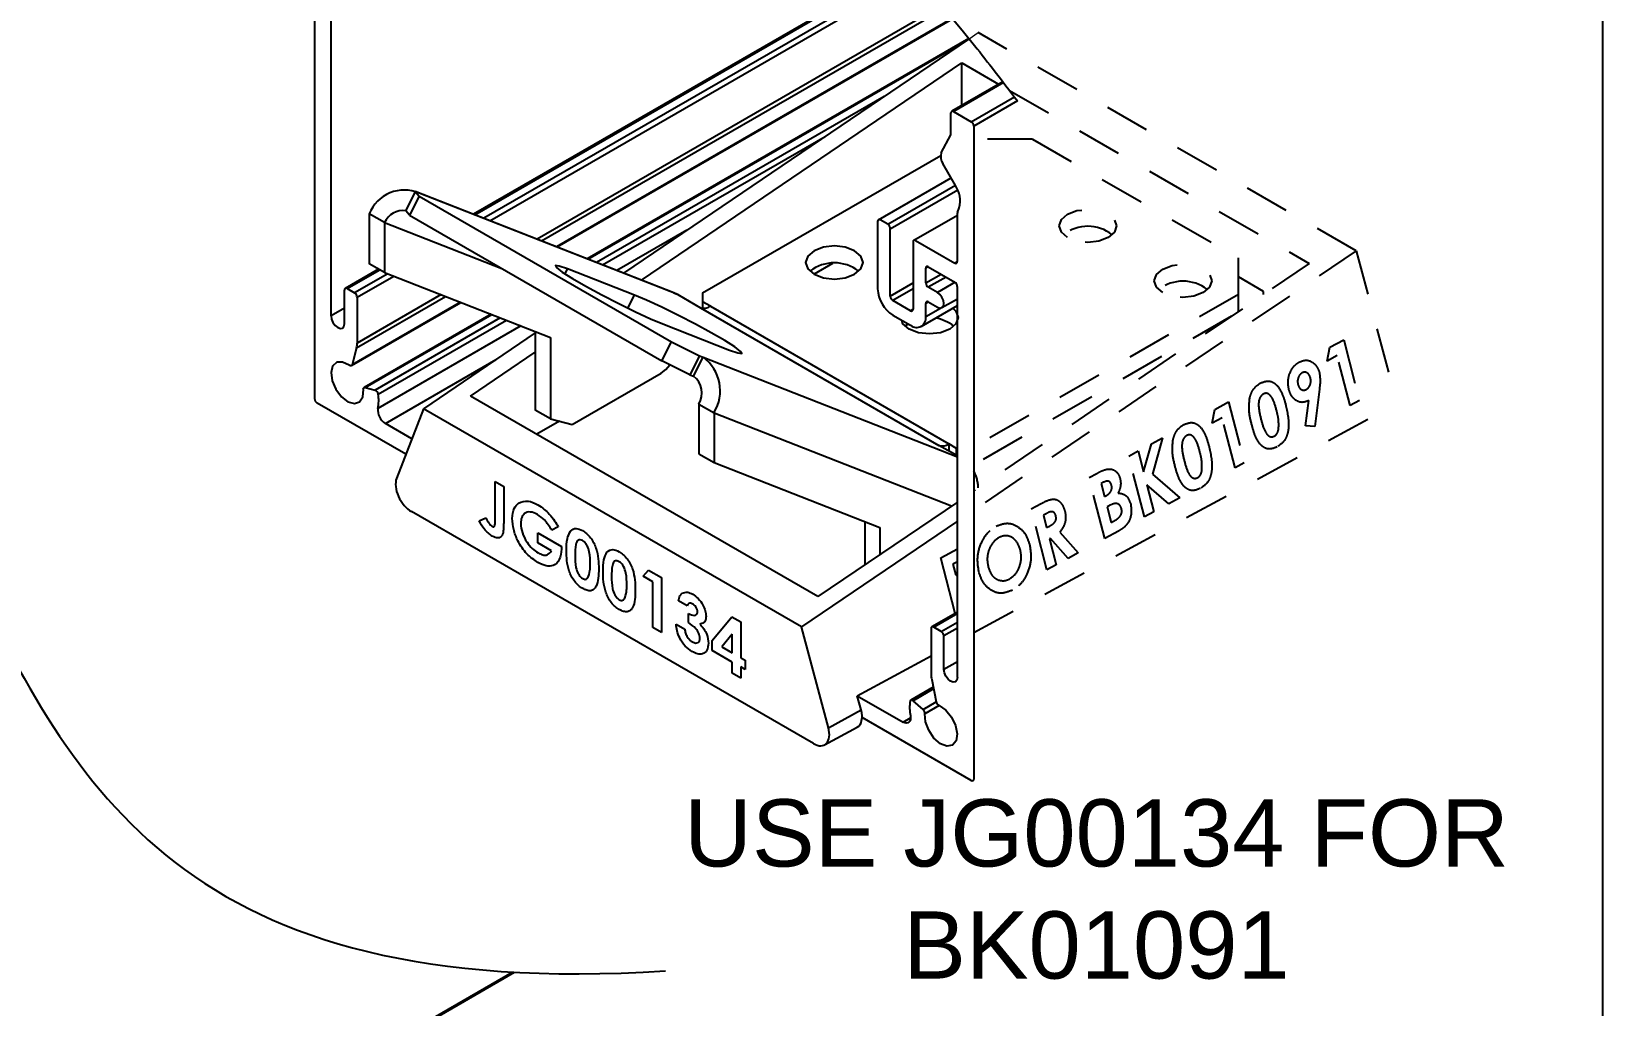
# Model space of a CAD drawing. Extents: x 0 to 10.8, y -11.1 to 0.
# Drawn here: x 6.424 to 10.806, y -6.8 to -4.083 of the extents above; entities that cross this region are included whole.
import ezdxf

# ---------------------------------------------------------------- set-up
doc = ezdxf.new("R2010")
doc.units = 0
doc.header["$LTSCALE"] = 0.5
doc.header["$MEASUREMENT"] = 0
doc.linetypes.add('HIDDEN', pattern=[0.375, 0.25, -0.125])
for name, color, linetype in [('Brackets', 181, 'CONTINUOUS'), ('Dimension', 10, 'CONTINUOUS'), ('FAB DWG', 221, 'CONTINUOUS'), ('Housing', 150, 'CONTINUOUS')]:
    doc.layers.add(name, color=color, linetype=linetype)
doc.layers.add('Jig', color=41, linetype='CONTINUOUS', lineweight=13)
doc.layers.add('Text-Unprinted', color=131, linetype='CONTINUOUS', plot=False)
doc.styles.get("Standard").update_dxf_attribs({"font": 'arial.ttf'})

msp = doc.modelspace()

# ---------------------------------------------------------------- linework, layer by layer
at = {"layer": 'Brackets', "linetype": 'HIDDEN', "lineweight": 25, "transparency": 16777216}
for p, q in [((9.2159, -4.3834), (9.0524, -4.3834)), ((9.2159, -4.3834), (9.7905, -4.715)), ((9.7905, -4.817), (9.7905, -4.715)), ((9.7905, -4.817), (9.0524, -5.2429)), ((9.7905, -4.8639), (9.7905, -4.817)), ((9.7711, -4.877), (9.0524, -5.2918))]:
    msp.add_line(p, q, dxfattribs=at)
at = {"layer": 'Brackets', "linetype": 'Continuous', "lineweight": 25, "transparency": 16777216}
for p, q in [((8.2957, -4.8125), (8.9601, -4.429)), ((7.4683, -4.5837), (7.4955, -4.5306)), ((7.5058, -4.5428), (7.4786, -4.5959)), ((8.2161, -4.8121), (7.4949, -4.5294)), ((7.4955, -4.5306), (7.5058, -4.5428)), ((7.5056, -4.5345), (7.4955, -4.5306)), ((8.2269, -4.8172), (7.5056, -4.5345)), ((7.5058, -4.5428), (8.2095, -4.9489)), ((7.409, -4.6163), (7.3667, -4.5919)), ((7.3667, -4.5919), (7.3667, -4.7309)), ((7.4786, -4.5959), (7.4683, -4.5837)), ((7.4786, -4.5959), (8.1824, -5.002)), ((7.409, -4.6163), (7.409, -4.7554)), ((7.409, -4.6163), (7.7364, -4.7446)), ((7.409, -4.7554), (7.3667, -4.7309)), ((7.409, -4.7554), (7.8716, -4.9367)), ((7.9127, -4.7593), (7.9197, -4.7456)), ((8.106, -4.8187), (7.9197, -4.7456)), ((8.0876, -4.8547), (8.106, -4.8187)), ((8.2161, -4.8121), (8.2269, -4.8172)), ((8.2269, -4.8172), (8.2905, -4.854)), ((8.2957, -4.8125), (8.2957, -4.837)), ((8.2905, -4.854), (8.9553, -5.2376)), ((8.3177, -4.8497), (8.2957, -4.837)), ((8.2957, -4.837), (8.2957, -4.8553)), ((8.3177, -4.8497), (8.9825, -5.2334)), ((8.1849, -4.8987), (8.3712, -4.9717)), ((7.8293, -4.9201), (7.8293, -5.1391)), ((7.8716, -4.9367), (7.8716, -5.1635)), ((8.1824, -5.002), (8.2095, -4.9489)), ((8.2095, -4.9489), (8.2876, -4.9877)), ((8.2876, -4.9877), (8.2604, -5.0408)), ((8.2706, -5.0448), (8.2977, -4.9917)), ((8.2876, -4.9877), (8.2977, -4.9917)), ((8.2977, -4.9917), (9.0065, -5.2695)), ((7.9324, -5.1795), (8.1804, -5.0363)), ((8.2604, -5.0408), (8.1824, -5.002)), ((8.2604, -5.0408), (8.2706, -5.0448)), ((8.2857, -5.1223), (8.328, -5.1467)), ((8.2857, -5.1223), (8.2857, -5.2613)), ((7.8716, -5.1635), (7.8293, -5.1391)), ((7.8716, -5.1635), (7.9324, -5.1795)), ((8.328, -5.1467), (8.328, -5.2857)), ((8.328, -5.1467), (8.9905, -5.4064)), ((9.0065, -5.2672), (8.9553, -5.2376)), ((8.9825, -5.2334), (8.9825, -5.2533)), ((9.0045, -5.2461), (8.9825, -5.2334)), ((9.0045, -5.266), (9.0045, -5.2461)), ((9.0045, -5.2461), (9.0065, -5.2461)), ((8.2857, -5.2613), (8.328, -5.2857)), ((8.328, -5.2857), (8.7906, -5.467)), ((8.7483, -5.4505), (8.7483, -5.5707)), ((8.7906, -5.467), (8.7906, -5.542))]:
    msp.add_line(p, q, dxfattribs=at)
at = {"layer": 'Brackets', "linetype": 'HIDDEN', "lineweight": 25, "transparency": 16777216, "flags": 128}
for points in [[(9.314, -4.6583), (9.2967, -4.6434), (9.2906, -4.6257), (9.2967, -4.608), (9.314, -4.593), (9.34, -4.583), (9.3706, -4.5795), (9.4012, -4.583), (9.4272, -4.593), (9.4445, -4.608), (9.4506, -4.6257), (9.4445, -4.6434), (9.4272, -4.6583), (9.4012, -4.6684), (9.3706, -4.6719), (9.34, -4.6684), (9.314, -4.6583)], [(9.5792, -4.8114), (9.5619, -4.7964), (9.5558, -4.7787), (9.5619, -4.7611), (9.5792, -4.7461), (9.6052, -4.7361), (9.6358, -4.7326), (9.6664, -4.7361), (9.6924, -4.7461), (9.7097, -4.7611), (9.7158, -4.7787), (9.7097, -4.7964), (9.6924, -4.8114), (9.6664, -4.8214), (9.6358, -4.8249), (9.6052, -4.8214), (9.5792, -4.8114)]]:
    msp.add_lwpolyline(points, dxfattribs=at)
at = {"layer": 'Brackets', "linetype": 'Continuous', "lineweight": 25, "transparency": 16777216, "flags": 128}
for points in [[(8.6069, -4.7604), (8.6329, -4.7704), (8.6635, -4.7739), (8.6941, -4.7704), (8.7201, -4.7604), (8.7374, -4.7454), (8.7435, -4.7277), (8.7374, -4.7101), (8.7201, -4.6951), (8.6941, -4.6851), (8.6635, -4.6815), (8.6329, -4.6851), (8.6069, -4.6951), (8.5896, -4.7101), (8.5835, -4.7277), (8.5896, -4.7454), (8.6069, -4.7604)], [(7.9197, -4.7456), (7.8965, -4.7375), (7.8858, -4.7363), (7.8887, -4.742), (7.9048, -4.7542), (7.9329, -4.7719), (7.9706, -4.7936), (8.015, -4.8177), (8.0623, -4.8422), (8.1089, -4.865), (8.1509, -4.8844), (8.1849, -4.8987)], [(8.3712, -4.9717), (8.3944, -4.9798), (8.4051, -4.9811), (8.4022, -4.9754), (8.3861, -4.9632), (8.358, -4.9455), (8.3203, -4.9237), (8.2759, -4.8996), (8.2285, -4.8752), (8.182, -4.8523), (8.14, -4.833), (8.106, -4.8187)], [(8.9936, -4.8553), (9.0026, -4.8631), (9.0087, -4.8808), (9.0026, -4.8984), (8.9852, -4.9134), (8.9593, -4.9234), (8.9287, -4.9269), (8.8981, -4.9234), (8.8721, -4.9134)], [(8.8721, -4.9134), (8.8548, -4.8984), (8.8514, -4.8886)], [(8.1804, -5.0363), (8.1937, -5.0263), (8.2051, -5.0133)]]:
    msp.add_lwpolyline(points, dxfattribs=at)
at = {"layer": 'Brackets', "linetype": 'Continuous', "lineweight": 25, "transparency": 16777216}
for centre, radius, start, end in [((7.4635, -4.6295), 0.1039, 66.0885, 158.7972), ((7.46, -4.6386), 0.0557, 81.3716, 156.4559), ((8.6635, -4.8382), 0.1096, 51.7271, 128.2729), ((8.2996, -4.8233), 0.032, 253.425, 304.3971), ((8.9287, -4.9912), 0.1096, 122.7102, 128.2729), ((8.9287, -4.9912), 0.1096, 51.7271, 81.0741), ((8.2284, -5.0857), 0.1167, 328.4689, 53.588), ((8.2359, -5.0918), 0.0584, 328.4689, 53.588), ((8.9644, -5.207), 0.032, 253.425, 304.3971)]:
    msp.add_arc(centre, radius, start, end, dxfattribs=at)
at = {"layer": 'Brackets', "linetype": 'HIDDEN', "lineweight": 25, "transparency": 16777216}
for centre, radius, start, end in [((9.3706, -4.7362), 0.1096, 51.7271, 128.2729), ((9.6358, -4.8892), 0.1096, 51.7271, 128.2729), ((8.9647, -5.3586), 0.1002, 1.5165, 28.9283)]:
    msp.add_arc(centre, radius, start, end, dxfattribs=at)
at = {"layer": 'Dimension', "transparency": 16777216}
msp.add_open_spline([(4.2958, -4.4533), (5.6451, -4.3663), (6.2443, -5.5783), (6.8436, -6.7903), (8.1929, -6.7033)], degree=3, dxfattribs=at)
at = {"layer": 'Housing', "linetype": 'Continuous', "lineweight": 25, "transparency": 16777216}
for p, q in [((7.2139, -3.2861), (7.2139, -5.1073)), ((7.2599, -4.8766), (7.2599, -3.7863)), ((8.8586, -3.8999), (7.6576, -4.5931)), ((7.661, -4.5945), (8.8607, -3.9021)), ((8.876, -3.9178), (7.6863, -4.6044)), ((7.7032, -4.611), (8.886, -3.9283)), ((8.9623, -4.012), (7.8349, -4.6627)), ((7.8473, -4.6675), (8.9693, -4.0199)), ((8.9922, -4.0467), (7.8886, -4.6837)), ((7.8901, -4.6843), (8.9931, -4.0477)), ((9.0388, -4.1029), (7.9743, -4.7173)), ((7.9759, -4.7179), (9.0319, -4.1084)), ((9.1334, -4.2236), (8.9909, -4.3059)), ((9.1352, -4.226), (8.9959, -4.3064)), ((8.8021, -4.2643), (7.9999, -4.7273)), ((9.0453, -4.335), (9.1656, -4.2655)), ((9.1744, -4.2768), (9.0524, -4.3472)), ((8.9888, -4.3684), (8.9888, -4.3105)), ((8.9959, -4.3064), (9.0453, -4.335)), ((8.017, -4.734), (8.6376, -4.3759)), ((8.9618, -4.4216), (8.9881, -4.3715)), ((9.0524, -4.3472), (9.0524, -6.1683)), ((9.0013, -4.5129), (8.966, -4.4517)), ((8.7863, -4.6085), (8.989, -4.4915)), ((8.8124, -4.6211), (9.001, -4.5123)), ((8.8195, -4.6334), (9.0078, -4.5247)), ((8.8853, -4.6656), (9.0065, -4.5957)), ((9.0065, -4.7249), (9.0065, -4.5906)), ((9.0069, -4.588), (9.012, -4.5748)), ((8.2524, -4.6371), (8.0572, -4.7498)), ((8.7842, -4.613), (8.7842, -4.8008)), ((8.8124, -4.6211), (8.7912, -4.6089)), ((8.8195, -4.8212), (8.8195, -4.6334)), ((8.8832, -4.6701), (8.8832, -4.8579)), ((8.9994, -4.729), (9.0065, -4.7249)), ((7.3927, -4.746), (7.2995, -4.7998)), ((7.3045, -4.8002), (7.3957, -4.7477)), ((7.4184, -4.759), (7.3258, -4.8125)), ((7.3328, -4.8247), (7.4352, -4.7656)), ((8.9256, -4.7395), (8.9185, -4.7436)), ((8.9185, -4.7844), (8.9185, -4.7436)), ((8.9185, -4.7844), (8.961, -4.7599)), ((8.9256, -4.7395), (8.9994, -4.7821)), ((8.9751, -4.7681), (8.9256, -4.7967)), ((7.2975, -4.8982), (7.2975, -4.8043)), ((7.3045, -4.8002), (7.3258, -4.8125)), ((7.567, -4.8173), (7.3328, -4.9525)), ((8.8195, -4.8212), (8.8832, -4.7845)), ((8.8832, -4.8008), (8.8266, -4.8334)), ((8.9512, -4.8114), (8.9256, -4.7967)), ((9.0006, -4.7829), (8.9512, -4.8114)), ((9.0065, -5.8846), (9.0065, -4.7943)), ((7.2975, -4.8549), (7.2599, -4.8766)), ((7.3167, -5.0152), (7.6222, -4.8389)), ((7.6206, -4.8383), (7.3186, -5.0126)), ((7.3313, -4.9653), (7.5793, -4.8221)), ((7.3328, -4.8247), (7.3328, -4.9525)), ((8.8761, -4.862), (8.8266, -4.8334)), ((8.8761, -4.862), (8.8832, -4.8579)), ((8.9061, -4.9058), (9.0065, -4.8479)), ((8.9256, -4.8375), (8.9185, -4.8416)), ((8.9185, -4.8783), (8.9185, -4.8416)), ((8.9185, -4.8783), (8.9595, -4.8547)), ((8.9256, -4.8375), (8.9512, -4.8523)), ((8.9637, -4.8535), (9.0065, -4.8288)), ((7.7064, -4.8719), (7.3521, -5.0764)), ((7.3552, -5.0761), (7.708, -4.8725)), ((7.7319, -4.8819), (7.3827, -5.0835)), ((7.7893, -4.9044), (7.3907, -5.1344)), ((7.3915, -5.095), (7.7491, -4.8886)), ((8.8266, -4.8743), (8.8761, -4.9028)), ((7.3313, -4.9653), (7.3186, -5.0126)), ((7.4114, -5.1763), (7.7201, -4.9981)), ((7.3552, -5.0761), (7.3827, -5.0835)), ((7.4687, -5.2624), (7.221, -5.1195)), ((7.4854, -5.219), (7.4114, -5.1763)), ((9.0065, -5.7031), (8.9356, -5.744)), ((9.0065, -5.7065), (8.9406, -5.7445)), ((8.9618, -5.7567), (9.0065, -5.731)), ((8.9335, -5.7486), (8.9335, -5.8763)), ((8.9618, -5.7567), (8.9406, -5.7445)), ((9.0065, -5.7473), (8.9689, -5.769)), ((8.9689, -5.8629), (8.9689, -5.769)), ((9.0065, -5.8412), (8.9689, -5.8629)), ((8.9394, -5.9118), (8.8768, -5.9479)), ((8.9351, -5.8909), (8.9478, -5.9529)), ((8.7276, -5.9359), (8.855, -6.0095)), ((8.9404, -5.917), (8.8836, -5.9497)), ((8.9111, -5.9741), (8.8836, -5.9497)), ((8.9111, -5.9741), (8.9478, -5.9529)), ((9.0453, -6.1724), (8.7408, -5.9966)), ((8.855, -6.0095), (8.8762, -5.9972)), ((8.9555, -5.9634), (8.9163, -5.986))]:
    msp.add_line(p, q, dxfattribs=at)
at = {"layer": 'Housing', "transparency": 16777216}
for p, q in [((8.8902, -4.666), (8.9994, -4.729)), ((5.9196, -7.776), (7.7717, -6.7071)), ((5.9217, -7.7715), (7.7664, -6.7068))]:
    msp.add_line(p, q, dxfattribs=at)
at = {"layer": 'Housing', "linetype": 'Continuous', "lineweight": 25, "transparency": 16777216, "flags": 128}
for points in [[(8.9512, -4.8523), (8.958, -4.8546), (8.9637, -4.8535), (8.9675, -4.8491), (8.9689, -4.8421), (8.9675, -4.8335), (8.9637, -4.8246), (8.958, -4.8169), (8.9512, -4.8114)], [(7.2599, -4.8766), (7.2613, -4.8857), (7.2654, -4.8951), (7.2715, -4.9033), (7.2787, -4.9091), (7.2859, -4.9116), (7.292, -4.9104), (7.296, -4.9057), (7.2975, -4.8982)], [(7.3109, -5.0142), (7.2923, -5.0052), (7.276, -5.0059), (7.2645, -5.0163), (7.2599, -5.0344), (7.263, -5.0574), (7.2732, -5.0812), (7.2887, -5.1019), (7.3071, -5.116), (7.3251, -5.1211), (7.3397, -5.1164), (7.3486, -5.1026), (7.3501, -5.082)], [(7.3186, -5.0126), (7.3181, -5.0137), (7.3175, -5.0146), (7.3167, -5.0153), (7.3157, -5.0156), (7.3146, -5.0157), (7.3134, -5.0155), (7.3121, -5.0149), (7.3109, -5.0142)], [(7.3501, -5.082), (7.35, -5.0806), (7.3502, -5.0792), (7.3506, -5.0781), (7.3512, -5.0771), (7.352, -5.0764), (7.353, -5.076), (7.354, -5.0759), (7.3552, -5.0761)], [(9.0065, -5.8846), (9.005, -5.8921), (9.001, -5.8967), (8.9949, -5.8979), (8.9877, -5.8954), (8.9805, -5.8896), (8.9744, -5.8814), (8.9703, -5.872), (8.9689, -5.8629)], [(8.8836, -5.9497), (8.8822, -5.9486), (8.8807, -5.9479), (8.8793, -5.9475), (8.878, -5.9475), (8.8769, -5.9479), (8.8759, -5.9486), (8.8752, -5.9497), (8.8748, -5.9511)], [(8.8757, -5.9915), (8.8762, -5.9972), (8.8757, -6.0024), (8.8741, -6.0066), (8.8716, -6.0098), (8.8682, -6.0118), (8.8642, -6.0123), (8.8597, -6.0116), (8.855, -6.0095)], [(8.9555, -5.9634), (8.974, -5.9758), (8.9904, -5.9954), (9.0018, -6.0189), (9.0064, -6.0424), (9.0034, -6.0618), (8.9932, -6.0739), (8.9776, -6.0767), (8.9593, -6.0696), (8.9413, -6.0539), (8.9266, -6.0323), (8.9178, -6.0083), (8.9163, -5.986)]]:
    msp.add_lwpolyline(points, dxfattribs=at)
at = {"layer": 'Housing', "linetype": 'Continuous', "lineweight": 25, "transparency": 16777216}
for centre, radius, start, end in [((8.9931, -4.3098), 0.00437, 50.815, 189.2203), ((9.0371, -4.3479), 0.0154, 2.6023, 57.3977), ((8.9822, -4.3686), 0.0066, 334.0689, 1.5675), ((8.9937, -4.4325), 0.0338, 161.2255, 214.7489), ((8.9369, -4.5559), 0.0774, 345.8868, 33.7225), ((9.0136, -4.5905), 0.00711, 160.0337, 180.9566), ((8.7885, -4.6123), 0.00437, 50.815, 189.2203), ((8.8042, -4.6341), 0.0154, 2.6023, 57.3977), ((8.8875, -4.6694), 0.00437, 50.815, 189.2203), ((9.0021, -4.7256), 0.00437, 230.815, 9.2203), ((8.9228, -4.7429), 0.00437, 50.815, 189.2203), ((7.3018, -4.8036), 0.00437, 50.815, 189.2203), ((7.3175, -4.8254), 0.0154, 2.6023, 57.3977), ((8.8763, -4.7966), 0.0922, 182.6023, 237.3977), ((8.9339, -4.7837), 0.0154, 182.6023, 237.3977), ((8.9911, -4.795), 0.0154, 2.6023, 57.3977), ((8.8349, -4.8205), 0.0154, 182.6023, 237.3977), ((8.8788, -4.8586), 0.00437, 230.815, 9.2203), ((8.9228, -4.8409), 0.00437, 50.815, 189.2203), ((8.8926, -4.8825), 0.0262, 230.815, 9.2203), ((7.2831, -4.9529), 0.0497, 345.5759, 0.5102), ((7.2293, -5.1066), 0.0154, 182.6023, 237.3977), ((7.3771, -5.0968), 0.0145, 7.2077, 67.3639), ((7.2807, -5.1124), 0.1122, 348.664, 8.8928), ((7.4344, -5.1388), 0.044, 174.2301, 238.3844), ((8.9378, -5.7479), 0.00437, 50.815, 189.2203), ((8.9535, -5.7697), 0.0154, 2.6023, 57.3977), ((9.0069, -5.8759), 0.0734, 180.3458, 191.8642), ((8.9941, -5.9688), 0.1206, 171.5562, 190.8283), ((8.9626, -5.95), 0.0151, 191.0157, 241.9318), ((8.9012, -5.9855), 0.0151, 358.0723, 48.9812), ((9.0481, -6.169), 0.00437, 230.815, 9.2203)]:
    msp.add_arc(centre, radius, start, end, dxfattribs=at)
at = {"layer": 'Housing', "transparency": 16777216}
msp.add_open_spline([(7.3308, -3.2155), (8.2635, -3.3129), (8.7838, -3.7623), (9.1286, -4.2176), (9.1746, -4.2771)], degree=3, knots=[0.2833625, 0.2833625, 0.2833625, 0.2833625, 1, 1.0834941, 1.0834941, 1.0834941, 1.0834941], dxfattribs=at)
at = {"layer": 'Jig', "linetype": 'Continuous', "lineweight": 25, "transparency": 16777216}
for p, q in [((9.0393, -4.1034), (8.0756, -4.757)), ((8.1259, -4.7767), (9.0188, -4.1711)), ((9.0188, -4.1711), (9.1216, -4.2304)), ((9.0188, -4.2898), (9.0188, -4.1711)), ((8.6587, -4.7305), (8.6069, -4.7604)), ((7.8293, -4.924), (7.5176, -5.1354)), ((7.6488, -5.1002), (7.8293, -4.9778)), ((8.6175, -5.6593), (7.6488, -5.1002)), ((7.5176, -5.1354), (7.4426, -5.3299)), ((8.572, -5.744), (7.5176, -5.1354)), ((7.8969, -5.1702), (7.8334, -5.2068)), ((7.7176, -5.3387), (7.7414, -5.3524)), ((7.7176, -5.4467), (7.7176, -5.3387)), ((7.7414, -5.3524), (7.7414, -5.4541)), ((8.6054, -6.0695), (7.4842, -5.4224)), ((9.0065, -5.3956), (8.6175, -5.6593)), ((7.6734, -5.4485), (7.6914, -5.4397)), ((7.8935, -5.4645), (7.8755, -5.4741)), ((9.0065, -5.4494), (8.572, -5.744)), ((7.8366, -5.4819), (7.9027, -5.5201)), ((7.8366, -5.5094), (7.8366, -5.4819)), ((7.8746, -5.5314), (7.8366, -5.5094)), ((7.9027, -5.5201), (7.9029, -5.5267)), ((8.9606, -5.5512), (9.0065, -5.5264)), ((9.0005, -5.7065), (8.9606, -5.5512)), ((9.0065, -5.5623), (8.9943, -5.5689)), ((8.1306, -5.6026), (8.1448, -5.5853)), ((8.1578, -5.6183), (8.1306, -5.6026)), ((8.1448, -5.5853), (8.1816, -5.6065)), ((8.1816, -5.6065), (8.1816, -5.7596)), ((8.9943, -5.5689), (9.0022, -5.5998)), ((9.0022, -5.5998), (9.0065, -5.5975)), ((8.1578, -5.7459), (8.1578, -5.6183)), ((8.253, -5.685), (8.2292, -5.6713)), ((8.2224, -5.736), (8.2462, -5.7498)), ((8.2564, -5.7321), (8.2564, -5.7066)), ((8.3227, -5.7818), (8.3778, -5.7158)), ((8.3778, -5.7158), (8.4026, -5.7301)), ((8.4026, -5.7301), (8.4026, -5.8302)), ((8.1816, -5.7596), (8.1578, -5.7459)), ((8.3227, -5.8096), (8.3227, -5.7818)), ((8.3788, -5.7644), (8.3495, -5.7995)), ((8.3788, -5.8165), (8.3788, -5.7644)), ((8.6469, -6.025), (8.572, -5.744)), ((8.3788, -5.842), (8.3227, -5.8096)), ((8.3495, -5.7995), (8.3788, -5.8165)), ((8.7276, -5.9359), (8.9335, -5.8244)), ((8.3788, -5.8734), (8.3788, -5.842)), ((8.4026, -5.8302), (8.4145, -5.8371)), ((8.4026, -5.8557), (8.4026, -5.8871)), ((8.4145, -5.8626), (8.4026, -5.8557)), ((8.4145, -5.8371), (8.4145, -5.8626)), ((8.4026, -5.8871), (8.3788, -5.8734)), ((8.7381, -5.9756), (8.7276, -5.9359)), ((8.6469, -6.025), (8.7381, -5.9756)), ((8.6362, -6.0729), (8.7274, -6.0235))]:
    msp.add_line(p, q, dxfattribs=at)
at = {"layer": 'Jig', "transparency": 16777216}
msp.add_line((9.0393, -4.1034), (9.0644, -4.0864), dxfattribs=at)
at = {"layer": 'Jig', "linetype": 'HIDDEN', "lineweight": 25, "transparency": 16777216}
for p, q in [((10.1188, -4.695), (9.0644, -4.0864)), ((9.1522, -4.2481), (9.9876, -4.7302)), ((10.1188, -4.695), (9.0524, -5.4182)), ((9.9876, -4.7302), (9.0524, -5.3644)), ((10.1188, -4.695), (10.2324, -5.121)), ((9.8603, -4.8082), (9.7905, -4.7679)), ((9.8603, -4.8165), (9.8603, -4.8082)), ((10.0452, -4.9639), (10.0839, -4.9429)), ((10.0839, -4.9429), (10.1276, -5.1128)), ((10.038, -5.0024), (10.0452, -4.9639)), ((10.066, -4.9872), (10.038, -5.0024)), ((10.1019, -5.1268), (10.066, -4.9872)), ((10.016, -5.0808), (10.003, -5.1852)), ((9.0524, -5.76), (10.2324, -5.121)), ((9.7244, -5.1376), (9.7631, -5.1166)), ((9.7631, -5.1166), (9.8068, -5.2866)), ((9.9775, -5.1835), (9.9864, -5.1128)), ((10.1276, -5.1128), (10.1019, -5.1268)), ((9.7172, -5.1761), (9.7244, -5.1376)), ((9.7452, -5.161), (9.7172, -5.1761)), ((9.7811, -5.3005), (9.7452, -5.161)), ((10.003, -5.1852), (9.9775, -5.1835)), ((9.4846, -5.2675), (9.5107, -5.2533)), ((9.5107, -5.2533), (9.5258, -5.3118)), ((9.5258, -5.3118), (9.5476, -5.2333)), ((9.5476, -5.2333), (9.5788, -5.2164)), ((9.5788, -5.2164), (9.5507, -5.318)), ((9.5283, -5.4374), (9.4846, -5.2675)), ((9.8068, -5.2866), (9.7811, -5.3005)), ((9.3739, -5.3274), (9.3953, -5.3158)), ((9.4176, -5.4973), (9.3739, -5.3274)), ((9.4144, -5.3406), (9.4077, -5.3442)), ((9.4077, -5.3442), (9.417, -5.3801)), ((9.5507, -5.318), (9.6271, -5.3839)), ((9.417, -5.3801), (9.4226, -5.377)), ((9.535, -5.3478), (9.5544, -5.4232)), ((9.5964, -5.4005), (9.535, -5.3478)), ((9.6271, -5.3839), (9.5964, -5.4005)), ((9.2127, -5.4148), (9.2401, -5.3998)), ((9.2564, -5.5847), (9.2127, -5.4148)), ((9.2538, -5.4285), (9.2467, -5.4324)), ((9.2467, -5.4324), (9.2556, -5.4671)), ((9.4298, -5.406), (9.4244, -5.4089)), ((9.4244, -5.4089), (9.4356, -5.4525)), ((9.5544, -5.4232), (9.5283, -5.4374)), ((9.2556, -5.4671), (9.2638, -5.4627)), ((9.4557, -5.4767), (9.4176, -5.4973)), ((9.4356, -5.4525), (9.442, -5.449)), ((9.2661, -5.4973), (9.2637, -5.4986)), ((9.2637, -5.4986), (9.2822, -5.5706)), ((9.3152, -5.5527), (9.2661, -5.4973)), ((9.2919, -5.4793), (9.3435, -5.5374)), ((9.3435, -5.5374), (9.3152, -5.5527)), ((9.2822, -5.5706), (9.2564, -5.5847))]:
    msp.add_line(p, q, dxfattribs=at)
at = {"layer": 'Jig', "linetype": 'Continuous', "lineweight": 25, "transparency": 16777216}
for centre, start_param, end_param in [((7.4842, -5.3714), 0.436255, 2.355954), ((8.6966, -5.9691), 3.125668, 4.275653), ((8.6054, -6.0185), 2.355954, 4.275653)]:
    msp.add_ellipse(centre, major_axis=(-0.0313, 0.0541), ratio=0.577453, start_param=start_param, end_param=end_param, dxfattribs=at)
at = {"layer": 'Jig', "linetype": 'HIDDEN', "lineweight": 25, "transparency": 16777216}
for points, knots in [([(9.931, -5.0814), (9.9297, -5.0732), (9.9271, -5.0567), (9.9343, -5.0331), (9.9454, -5.0149), (9.955, -5.0085), (9.9598, -5.0052)], [0, 0, 0, 0, 0.279649, 0.559324, 0.779589, 1, 1, 1, 1]), ([(9.9681, -5.0353), (9.9655, -5.0372), (9.9604, -5.041), (9.9563, -5.0505), (9.9549, -5.0599), (9.9559, -5.0653), (9.9565, -5.068)], [0, 0, 0, 0, 0.279357, 0.559095, 0.779456, 1, 1, 1, 1]), ([(9.9598, -5.0052), (9.9663, -5.0027), (9.9793, -4.9975), (9.9969, -5.0047), (10.0101, -5.0171), (10.0142, -5.0289), (10.0163, -5.0348)], [0, 0, 0, 0, 0.279675, 0.559364, 0.779762, 1, 1, 1, 1]), ([(9.9912, -5.0493), (9.9901, -5.0461), (9.9879, -5.0398), (9.9814, -5.0347), (9.9745, -5.0327), (9.9702, -5.0345), (9.9681, -5.0353)], [0, 0, 0, 0, 0.279953, 0.559721, 0.779996, 1, 1, 1, 1]), ([(10.0163, -5.0348), (10.0173, -5.0433), (10.0192, -5.0584), (10.017, -5.0739), (10.016, -5.0808)], [0, 0, 0, 0, 0.558271, 1, 1, 1, 1]), ([(9.8218, -5.1063), (9.8233, -5.1011), (9.8262, -5.0908), (9.8358, -5.0746), (9.8457, -5.0679), (9.8517, -5.0638)], [0, 0, 0, 0, 0.280633, 0.560976, 1, 1, 1, 1]), ([(9.8517, -5.0638), (9.8602, -5.0606), (9.8731, -5.0557), (9.8892, -5.0624), (9.9026, -5.0746), (9.9144, -5.0968), (9.92, -5.1169), (9.9228, -5.127)], [0, 0, 0, 0, 0.248367, 0.373508, 0.498824, 0.748922, 1, 1, 1, 1]), ([(9.9864, -5.1128), (9.9799, -5.1153), (9.9669, -5.1202), (9.9495, -5.1126), (9.9369, -5.0992), (9.933, -5.0873), (9.931, -5.0814)], [0, 0, 0, 0, 0.279418, 0.559091, 0.779406, 1, 1, 1, 1]), ([(9.9565, -5.068), (9.9576, -5.0712), (9.9598, -5.0776), (9.9664, -5.0828), (9.9736, -5.0842), (9.9779, -5.0824), (9.98, -5.0814)], [0, 0, 0, 0, 0.279885, 0.559534, 0.779773, 1, 1, 1, 1]), ([(9.98, -5.0814), (9.9826, -5.0796), (9.9876, -5.0759), (9.9915, -5.0665), (9.9927, -5.0572), (9.9917, -5.052), (9.9912, -5.0493)], [0, 0, 0, 0, 0.27928, 0.558835, 0.77925, 1, 1, 1, 1]), ([(9.8277, -5.1804), (9.8244, -5.1671), (9.8184, -5.1433), (9.8208, -5.1176), (9.8218, -5.1063)], [0, 0, 0, 0, 0.56113, 1, 1, 1, 1]), ([(9.8602, -5.0942), (9.8578, -5.0959), (9.853, -5.0993), (9.8467, -5.1115), (9.846, -5.136), (9.8507, -5.1546), (9.8538, -5.1671)], [0, 0, 0, 0, 0.124879, 0.249761, 0.498655, 1, 1, 1, 1]), ([(9.8971, -5.1413), (9.8939, -5.1293), (9.8892, -5.1114), (9.8774, -5.0953), (9.8677, -5.0914), (9.8627, -5.0933), (9.8602, -5.0942)], [0, 0, 0, 0, 0.501422, 0.750379, 0.875294, 1, 1, 1, 1]), ([(9.8538, -5.1671), (9.8569, -5.1788), (9.8615, -5.1964), (9.8736, -5.2116), (9.8832, -5.2147), (9.888, -5.2128), (9.8905, -5.2119)], [0, 0, 0, 0, 0.5013551, 0.7501498, 0.8751443, 1, 1, 1, 1]), ([(9.9024, -5.1921), (9.9027, -5.1823), (9.9031, -5.1646), (9.8989, -5.1485), (9.8971, -5.1413)], [0, 0, 0, 0, 0.55846, 1, 1, 1, 1]), ([(9.9228, -5.127), (9.9274, -5.1481), (9.9333, -5.1745), (9.927, -5.2074), (9.9183, -5.228), (9.9063, -5.2363), (9.8983, -5.2419)], [0, 0, 0, 0, 0.4997132, 0.6254858, 0.7509772, 1, 1, 1, 1]), ([(9.608, -5.2221), (9.6094, -5.217), (9.6123, -5.2066), (9.622, -5.1905), (9.6318, -5.1837), (9.6378, -5.1796)], [0, 0, 0, 0, 0.280633, 0.560976, 1, 1, 1, 1]), ([(9.6464, -5.21), (9.644, -5.2117), (9.6392, -5.2151), (9.6329, -5.2273), (9.6322, -5.2519), (9.6368, -5.2705), (9.6399, -5.2829)], [0, 0, 0, 0, 0.124879, 0.249761, 0.498655, 1, 1, 1, 1]), ([(9.6378, -5.1796), (9.6463, -5.1764), (9.6592, -5.1716), (9.6754, -5.1782), (9.6887, -5.1904), (9.7005, -5.2126), (9.7061, -5.2327), (9.7089, -5.2428)], [0, 0, 0, 0, 0.248367, 0.3735081, 0.4988244, 0.7489224, 1, 1, 1, 1]), ([(9.6832, -5.2571), (9.6801, -5.2451), (9.6753, -5.2272), (9.6635, -5.2111), (9.6539, -5.2072), (9.6489, -5.2091), (9.6464, -5.21)], [0, 0, 0, 0, 0.501422, 0.750379, 0.875294, 1, 1, 1, 1]), ([(9.8983, -5.2419), (9.8898, -5.2452), (9.8771, -5.2503), (9.8611, -5.2439), (9.8478, -5.2321), (9.836, -5.2103), (9.8305, -5.1904), (9.8277, -5.1804)], [0, 0, 0, 0, 0.248516, 0.373652, 0.498986, 0.748952, 1, 1, 1, 1]), ([(9.8905, -5.2119), (9.8922, -5.2108), (9.8955, -5.2086), (9.9002, -5.2017), (9.9016, -5.1958), (9.9024, -5.1921)], [0, 0, 0, 0, 0.280279, 0.560378, 1, 1, 1, 1]), ([(9.6138, -5.2962), (9.6105, -5.2829), (9.6046, -5.2591), (9.6069, -5.2334), (9.608, -5.2221)], [0, 0, 0, 0, 0.56113, 1, 1, 1, 1]), ([(9.6886, -5.3079), (9.6888, -5.2981), (9.6892, -5.2805), (9.6851, -5.2643), (9.6832, -5.2571)], [0, 0, 0, 0, 0.55846, 1, 1, 1, 1]), ([(9.7089, -5.2428), (9.7136, -5.2639), (9.7194, -5.2903), (9.7131, -5.3232), (9.7044, -5.3438), (9.6924, -5.3521), (9.6844, -5.3577)], [0, 0, 0, 0, 0.499713, 0.625486, 0.750977, 1, 1, 1, 1]), ([(9.6844, -5.3577), (9.676, -5.361), (9.6633, -5.3661), (9.6472, -5.3597), (9.6339, -5.3479), (9.6221, -5.3261), (9.6166, -5.3062), (9.6138, -5.2962)], [0, 0, 0, 0, 0.248516, 0.373652, 0.498986, 0.748952, 1, 1, 1, 1]), ([(9.6399, -5.2829), (9.643, -5.2946), (9.6476, -5.3122), (9.6597, -5.3275), (9.6693, -5.3305), (9.6742, -5.3286), (9.6766, -5.3277)], [0, 0, 0, 0, 0.501355, 0.75015, 0.875144, 1, 1, 1, 1]), ([(9.3953, -5.3158), (9.4004, -5.3131), (9.4096, -5.3081), (9.4191, -5.3053), (9.4232, -5.3041)], [0, 0, 0, 0, 0.5602431, 1, 1, 1, 1]), ([(9.4364, -5.3484), (9.4354, -5.3456), (9.4333, -5.3399), (9.4245, -5.3359), (9.4182, -5.3388), (9.4144, -5.3406)], [0, 0, 0, 0, 0.280186, 0.559497, 1, 1, 1, 1]), ([(9.4232, -5.3041), (9.4277, -5.3037), (9.4367, -5.3028), (9.4481, -5.3088), (9.4564, -5.3184), (9.4591, -5.3265), (9.4604, -5.3306)], [0, 0, 0, 0, 0.280096, 0.559771, 0.779775, 1, 1, 1, 1]), ([(9.4604, -5.3306), (9.4611, -5.3343), (9.4625, -5.3417), (9.4613, -5.3559), (9.4572, -5.365), (9.4547, -5.3706)], [0, 0, 0, 0, 0.280391, 0.560469, 1, 1, 1, 1]), ([(9.6766, -5.3277), (9.6783, -5.3266), (9.6817, -5.3244), (9.6863, -5.3175), (9.6877, -5.3116), (9.6886, -5.3079)], [0, 0, 0, 0, 0.280279, 0.560378, 1, 1, 1, 1]), ([(9.2401, -5.3998), (9.2473, -5.396), (9.2614, -5.3884), (9.2832, -5.3862), (9.2992, -5.4001), (9.3038, -5.4135), (9.3061, -5.4202)], [0, 0, 0, 0, 0.2819, 0.559939, 0.77967, 1, 1, 1, 1]), ([(9.4226, -5.377), (9.4251, -5.3755), (9.43, -5.3725), (9.4357, -5.3652), (9.4378, -5.3562), (9.4369, -5.351), (9.4364, -5.3484)], [0, 0, 0, 0, 0.280929, 0.560014, 0.779751, 1, 1, 1, 1]), ([(9.4547, -5.3706), (9.4591, -5.3711), (9.4678, -5.372), (9.4821, -5.3807), (9.4869, -5.3937), (9.4899, -5.4017)], [0, 0, 0, 0, 0.2814216, 0.5618999, 1, 1, 1, 1]), ([(9.281, -5.4335), (9.2805, -5.432), (9.2796, -5.4288), (9.2768, -5.4253), (9.2733, -5.4231), (9.2655, -5.4217), (9.259, -5.4255), (9.2538, -5.4285)], [0, 0, 0, 0, 0.125278, 0.250481, 0.375623, 0.500816, 1, 1, 1, 1]), ([(9.3061, -5.4202), (9.3073, -5.426), (9.3095, -5.4374), (9.3063, -5.46), (9.2974, -5.472), (9.2919, -5.4793)], [0, 0, 0, 0, 0.281141, 0.561365, 1, 1, 1, 1]), ([(9.4642, -5.4143), (9.4636, -5.4123), (9.4624, -5.4084), (9.459, -5.4038), (9.4547, -5.4008), (9.4448, -5.3985), (9.4364, -5.4027), (9.4298, -5.406)], [0, 0, 0, 0, 0.125432, 0.250639, 0.375922, 0.501309, 1, 1, 1, 1]), ([(9.442, -5.449), (9.4481, -5.4456), (9.4557, -5.4414), (9.4627, -5.4322), (9.4648, -5.4263), (9.4654, -5.4201), (9.4646, -5.4162), (9.4642, -5.4143)], [0, 0, 0, 0, 0.4997992, 0.6248397, 0.7498602, 0.8748181, 1, 1, 1, 1]), ([(9.4899, -5.4017), (9.4911, -5.4102), (9.4934, -5.4274), (9.485, -5.452), (9.4709, -5.4678), (9.4608, -5.4737), (9.4557, -5.4767)], [0, 0, 0, 0, 0.2792, 0.558584, 0.778754, 1, 1, 1, 1]), ([(9.0666, -5.5906), (9.0645, -5.5768), (9.0603, -5.5493), (9.0718, -5.5097), (9.0907, -5.4794), (9.1066, -5.4684), (9.1145, -5.463)], [0, 0, 0, 0, 0.27959, 0.559188, 0.779651, 1, 1, 1, 1]), ([(9.1145, -5.463), (9.1254, -5.4589), (9.1472, -5.4508), (9.1764, -5.4631), (9.198, -5.4848), (9.2046, -5.5047), (9.208, -5.5146)], [0, 0, 0, 0, 0.279389, 0.559204, 0.779521, 1, 1, 1, 1]), ([(9.2638, -5.4627), (9.2688, -5.4599), (9.2751, -5.4564), (9.2806, -5.4484), (9.2825, -5.4417), (9.2816, -5.4368), (9.281, -5.4335)], [0, 0, 0, 0, 0.50011, 0.625309, 0.750705, 1, 1, 1, 1]), ([(9.1224, -5.4948), (9.1159, -5.4994), (9.1029, -5.5087), (9.0922, -5.5327), (9.0888, -5.5565), (9.0915, -5.5702), (9.0928, -5.577)], [0, 0, 0, 0, 0.279506, 0.559073, 0.779334, 1, 1, 1, 1]), ([(9.182, -5.5284), (9.1791, -5.5204), (9.1734, -5.5043), (9.1565, -5.4919), (9.1387, -5.488), (9.1278, -5.4925), (9.1224, -5.4948)], [0, 0, 0, 0, 0.279771, 0.559477, 0.779701, 1, 1, 1, 1]), ([(9.208, -5.5146), (9.2101, -5.5283), (9.2145, -5.5556), (9.2029, -5.5949), (9.1845, -5.6254), (9.1686, -5.636), (9.1606, -5.6413)], [0, 0, 0, 0, 0.279667, 0.559349, 0.779609, 1, 1, 1, 1]), ([(9.1525, -5.61), (9.1589, -5.6054), (9.1718, -5.5961), (9.1821, -5.5722), (9.1859, -5.5487), (9.1833, -5.5352), (9.182, -5.5284)], [0, 0, 0, 0, 0.279367, 0.559081, 0.779417, 1, 1, 1, 1]), ([(9.1606, -5.6413), (9.1497, -5.6456), (9.1278, -5.6542), (9.0984, -5.6421), (9.0767, -5.6204), (9.0699, -5.6005), (9.0666, -5.5906)], [0, 0, 0, 0, 0.279653, 0.559204, 0.779569, 1, 1, 1, 1]), ([(9.0928, -5.577), (9.096, -5.5863), (9.1018, -5.6029), (9.1147, -5.6098), (9.1204, -5.6129)], [0, 0, 0, 0, 0.559444, 1, 1, 1, 1]), ([(9.1204, -5.6129), (9.1264, -5.6143), (9.1371, -5.6169), (9.1478, -5.6121), (9.1525, -5.61)], [0, 0, 0, 0, 0.559378, 1, 1, 1, 1])]:
    msp.add_open_spline(points, degree=3, knots=knots, dxfattribs=at)
at = {"layer": 'Jig', "linetype": 'Continuous', "lineweight": 25, "transparency": 16777216}
for points, knots in [([(7.7652, -5.4419), (7.7661, -5.4315), (7.7677, -5.4129), (7.778, -5.4033), (7.7826, -5.399)], [0, 0, 0, 0, 0.5593223, 1, 1, 1, 1]), ([(7.7826, -5.399), (7.7913, -5.3953), (7.8068, -5.3887), (7.8273, -5.3988), (7.8363, -5.4032)], [0, 0, 0, 0, 0.558593, 1, 1, 1, 1]), ([(7.8356, -5.4303), (7.8288, -5.4272), (7.8152, -5.421), (7.7999, -5.4261), (7.7904, -5.438), (7.7895, -5.4497), (7.789, -5.4556)], [0, 0, 0, 0, 0.279813, 0.559428, 0.779645, 1, 1, 1, 1]), ([(7.8755, -5.4741), (7.869, -5.4638), (7.8575, -5.4454), (7.8423, -5.435), (7.8356, -5.4303)], [0, 0, 0, 0, 0.559571, 1, 1, 1, 1]), ([(7.8363, -5.4032), (7.8425, -5.4072), (7.8536, -5.4142), (7.864, -5.4246), (7.8686, -5.4292)], [0, 0, 0, 0, 0.559875, 1, 1, 1, 1]), ([(7.8686, -5.4292), (7.8738, -5.4353), (7.883, -5.4462), (7.8903, -5.4589), (7.8935, -5.4645)], [0, 0, 0, 0, 0.559434, 1, 1, 1, 1]), ([(7.7096, -5.4911), (7.7016, -5.4851), (7.6873, -5.4743), (7.6777, -5.4564), (7.6734, -5.4485)], [0, 0, 0, 0, 0.558036, 1, 1, 1, 1]), ([(7.6914, -5.4397), (7.6942, -5.4449), (7.6981, -5.4522), (7.7047, -5.4602), (7.708, -5.4625), (7.7096, -5.4636)], [0, 0, 0, 0, 0.5600606, 0.7802184, 1, 1, 1, 1]), ([(7.7096, -5.4636), (7.7106, -5.4641), (7.7125, -5.465), (7.7149, -5.4643), (7.7163, -5.4622), (7.7175, -5.4565), (7.7176, -5.4511), (7.7176, -5.4467)], [0, 0, 0, 0, 0.124717, 0.249472, 0.374239, 0.499462, 1, 1, 1, 1]), ([(7.7414, -5.4541), (7.7413, -5.4603), (7.7412, -5.4729), (7.7388, -5.4876), (7.7323, -5.4943), (7.7235, -5.4973), (7.7152, -5.4936), (7.7096, -5.4911)], [0, 0, 0, 0, 0.251112, 0.500815, 0.626041, 0.751324, 1, 1, 1, 1]), ([(7.8369, -5.5646), (7.8264, -5.5573), (7.8053, -5.5427), (7.7813, -5.5073), (7.7676, -5.4719), (7.766, -5.4519), (7.7652, -5.4419)], [0, 0, 0, 0, 0.27993, 0.559149, 0.779571, 1, 1, 1, 1]), ([(7.789, -5.4556), (7.7898, -5.4642), (7.7915, -5.4815), (7.8049, -5.5068), (7.8209, -5.5263), (7.8319, -5.5337), (7.8374, -5.5374)], [0, 0, 0, 0, 0.279421, 0.559118, 0.779444, 1, 1, 1, 1]), ([(7.9165, -5.5315), (7.9165, -5.5196), (7.9167, -5.4984), (7.9241, -5.4833), (7.9273, -5.4766)], [0, 0, 0, 0, 0.561096, 1, 1, 1, 1]), ([(7.9273, -5.4766), (7.9324, -5.4729), (7.9415, -5.4661), (7.9551, -5.4725), (7.9611, -5.4753)], [0, 0, 0, 0, 0.558689, 1, 1, 1, 1]), ([(7.9611, -5.4753), (7.965, -5.4778), (7.9729, -5.4829), (7.9839, -5.4948), (7.9929, -5.509), (8.0012, -5.5294), (8.006, -5.5546), (8.0064, -5.5729), (8.0065, -5.5821)], [0, 0, 0, 0, 0.125048, 0.249911, 0.374751, 0.499824, 0.749491, 1, 1, 1, 1]), ([(7.9617, -5.5031), (7.9593, -5.502), (7.9544, -5.4999), (7.9464, -5.5022), (7.9405, -5.5179), (7.9404, -5.5345), (7.9403, -5.5455)], [0, 0, 0, 0, 0.124897, 0.249662, 0.498629, 1, 1, 1, 1]), ([(7.9828, -5.5683), (7.9827, -5.5575), (7.9826, -5.5412), (7.976, -5.5197), (7.9687, -5.5082), (7.964, -5.5048), (7.9617, -5.5031)], [0, 0, 0, 0, 0.501448, 0.750378, 0.875297, 1, 1, 1, 1]), ([(7.9029, -5.5267), (7.9016, -5.5371), (7.8989, -5.5579), (7.8819, -5.5739), (7.8599, -5.5759), (7.8446, -5.5684), (7.8369, -5.5646)], [0, 0, 0, 0, 0.27957, 0.559349, 0.779431, 1, 1, 1, 1]), ([(7.8374, -5.5374), (7.8418, -5.5396), (7.8506, -5.5441), (7.8653, -5.5445), (7.8711, -5.5364), (7.8746, -5.5314)], [0, 0, 0, 0, 0.2811127, 0.5613958, 1, 1, 1, 1]), ([(7.9618, -5.6367), (7.9579, -5.6342), (7.9501, -5.6292), (7.9391, -5.6177), (7.9302, -5.6037), (7.9219, -5.5836), (7.917, -5.5587), (7.9166, -5.5406), (7.9165, -5.5315)], [0, 0, 0, 0, 0.125091, 0.249972, 0.374848, 0.499916, 0.749471, 1, 1, 1, 1]), ([(7.9403, -5.5455), (7.9403, -5.5562), (7.9404, -5.5721), (7.9473, -5.5933), (7.9548, -5.6043), (7.9594, -5.6075), (7.9617, -5.6091)], [0, 0, 0, 0, 0.501409, 0.750151, 0.875083, 1, 1, 1, 1]), ([(8.0184, -5.5904), (8.0185, -5.5785), (8.0187, -5.5573), (8.0261, -5.5421), (8.0293, -5.5355)], [0, 0, 0, 0, 0.561096, 1, 1, 1, 1]), ([(8.0293, -5.5355), (8.0344, -5.5317), (8.0435, -5.525), (8.0571, -5.5313), (8.0631, -5.5341)], [0, 0, 0, 0, 0.558689, 1, 1, 1, 1]), ([(8.0637, -5.562), (8.0613, -5.5609), (8.0564, -5.5587), (8.0484, -5.5611), (8.0425, -5.5768), (8.0423, -5.5933), (8.0422, -5.6044)], [0, 0, 0, 0, 0.124897, 0.249662, 0.498629, 1, 1, 1, 1]), ([(8.0631, -5.5341), (8.067, -5.5367), (8.0749, -5.5418), (8.0859, -5.5537), (8.0949, -5.5679), (8.1031, -5.5883), (8.108, -5.6134), (8.1084, -5.6317), (8.1085, -5.6409)], [0, 0, 0, 0, 0.125048, 0.249911, 0.374751, 0.499824, 0.749491, 1, 1, 1, 1]), ([(8.0847, -5.6272), (8.0847, -5.6163), (8.0846, -5.6001), (8.078, -5.5785), (8.0707, -5.567), (8.066, -5.5636), (8.0637, -5.562)], [0, 0, 0, 0, 0.501448, 0.750378, 0.875297, 1, 1, 1, 1]), ([(7.9617, -5.6091), (7.9634, -5.6099), (7.9667, -5.6116), (7.9722, -5.6113), (7.9747, -5.6086), (7.9762, -5.607)], [0, 0, 0, 0, 0.280266, 0.560445, 1, 1, 1, 1]), ([(8.0065, -5.5821), (8.0064, -5.591), (8.006, -5.6088), (8.0012, -5.6283), (7.9933, -5.6393), (7.9846, -5.6438), (7.9735, -5.6427), (7.9657, -5.6387), (7.9618, -5.6367)], [0, 0, 0, 0, 0.250517, 0.500211, 0.62531, 0.750131, 0.874926, 1, 1, 1, 1]), ([(7.9762, -5.607), (7.9785, -5.6006), (7.9827, -5.5893), (7.9827, -5.5747), (7.9828, -5.5683)], [0, 0, 0, 0, 0.558417, 1, 1, 1, 1]), ([(8.0638, -5.6955), (8.0599, -5.693), (8.0521, -5.688), (8.0411, -5.6766), (8.0322, -5.6625), (8.0239, -5.6424), (8.019, -5.6175), (8.0186, -5.5994), (8.0184, -5.5904)], [0, 0, 0, 0, 0.125091, 0.249972, 0.374848, 0.499916, 0.749471, 1, 1, 1, 1]), ([(8.0422, -5.6044), (8.0423, -5.6151), (8.0424, -5.631), (8.0493, -5.6522), (8.0568, -5.6631), (8.0614, -5.6664), (8.0637, -5.668)], [0, 0, 0, 0, 0.501409, 0.750151, 0.875083, 1, 1, 1, 1]), ([(8.1085, -5.6409), (8.1084, -5.6499), (8.108, -5.6677), (8.1032, -5.6872), (8.0952, -5.6982), (8.0866, -5.7026), (8.0755, -5.7015), (8.0677, -5.6975), (8.0638, -5.6955)], [0, 0, 0, 0, 0.250517, 0.500211, 0.62531, 0.750131, 0.874926, 1, 1, 1, 1]), ([(8.0782, -5.6658), (8.0805, -5.6595), (8.0847, -5.6481), (8.0847, -5.6336), (8.0847, -5.6272)], [0, 0, 0, 0, 0.558417, 1, 1, 1, 1]), ([(8.2292, -5.6713), (8.2301, -5.6662), (8.2317, -5.6571), (8.237, -5.6523), (8.2394, -5.6501)], [0, 0, 0, 0, 0.5601237, 1, 1, 1, 1]), ([(8.2394, -5.6501), (8.2442, -5.6483), (8.2527, -5.6449), (8.2638, -5.6504), (8.2687, -5.6528)], [0, 0, 0, 0, 0.558864, 1, 1, 1, 1]), ([(8.0637, -5.668), (8.0654, -5.6688), (8.0687, -5.6704), (8.0742, -5.6701), (8.0767, -5.6675), (8.0782, -5.6658)], [0, 0, 0, 0, 0.280266, 0.560445, 1, 1, 1, 1]), ([(8.2685, -5.6802), (8.2666, -5.6793), (8.2627, -5.6776), (8.2566, -5.6785), (8.2544, -5.6825), (8.253, -5.685)], [0, 0, 0, 0, 0.280786, 0.561822, 1, 1, 1, 1]), ([(8.2819, -5.7023), (8.2817, -5.7), (8.2813, -5.6953), (8.2775, -5.6883), (8.2731, -5.6831), (8.27, -5.6812), (8.2685, -5.6802)], [0, 0, 0, 0, 0.279483, 0.558999, 0.779295, 1, 1, 1, 1]), ([(8.2687, -5.6528), (8.274, -5.6565), (8.2846, -5.6638), (8.2967, -5.6814), (8.3045, -5.6992), (8.3053, -5.7093), (8.3057, -5.7143)], [0, 0, 0, 0, 0.279898, 0.559568, 0.779842, 1, 1, 1, 1]), ([(8.2665, -5.8125), (8.26, -5.808), (8.2469, -5.799), (8.2321, -5.7767), (8.2242, -5.7547), (8.223, -5.7423), (8.2224, -5.736)], [0, 0, 0, 0, 0.279836, 0.558867, 0.779159, 1, 1, 1, 1]), ([(8.2564, -5.7066), (8.2621, -5.7093), (8.2706, -5.7135), (8.2786, -5.7109), (8.2815, -5.7069), (8.2818, -5.7039), (8.2819, -5.7023)], [0, 0, 0, 0, 0.500023, 0.749447, 0.874817, 1, 1, 1, 1]), ([(8.2887, -5.7755), (8.2886, -5.7733), (8.2882, -5.769), (8.2848, -5.7596), (8.2747, -5.7442), (8.2637, -5.737), (8.2564, -5.7321)], [0, 0, 0, 0, 0.125515, 0.250976, 0.500907, 1, 1, 1, 1]), ([(8.3057, -5.7143), (8.3054, -5.7179), (8.3048, -5.725), (8.2993, -5.7341), (8.2923, -5.7354), (8.288, -5.7362)], [0, 0, 0, 0, 0.280577, 0.561016, 1, 1, 1, 1]), ([(8.288, -5.7362), (8.2919, -5.7403), (8.2996, -5.7485), (8.3101, -5.7679), (8.3116, -5.7813), (8.3125, -5.7895)], [0, 0, 0, 0, 0.2810579, 0.5617837, 1, 1, 1, 1]), ([(8.2462, -5.7498), (8.2469, -5.7536), (8.2481, -5.7613), (8.2534, -5.7725), (8.2606, -5.781), (8.2654, -5.7842), (8.2678, -5.7858)], [0, 0, 0, 0, 0.280478, 0.559285, 0.77945, 1, 1, 1, 1]), ([(8.2678, -5.7858), (8.2708, -5.7872), (8.2768, -5.79), (8.2837, -5.7882), (8.288, -5.7832), (8.2885, -5.7781), (8.2887, -5.7755)], [0, 0, 0, 0, 0.280064, 0.559769, 0.77991, 1, 1, 1, 1]), ([(8.3125, -5.7895), (8.3117, -5.7966), (8.31, -5.8109), (8.2972, -5.8199), (8.2821, -5.8203), (8.2717, -5.8151), (8.2665, -5.8125)], [0, 0, 0, 0, 0.279288, 0.558901, 0.779272, 1, 1, 1, 1])]:
    msp.add_open_spline(points, degree=3, knots=knots, dxfattribs=at)
at = {"layer": 'Text-Unprinted', "transparency": 16777216}
msp.add_lwpolyline([(0, 0), (10.8059, 0), (10.8059, -11.0544), (0, -11.0544)], close=True, dxfattribs=at)

# ---------------------------------------------------------------- texts
at = {"layer": 'FAB DWG', "transparency": 16777216, "insert": (9.3946, -6.4761), "char_height": 0.1875, "attachment_point": 5}
msp.add_mtext_dynamic_manual_height_columns('USE JG00134 FOR BK01091', width=2.949978, gutter_width=0.625, heights=[0], dxfattribs=at)

doc.saveas('drawing.dxf')
